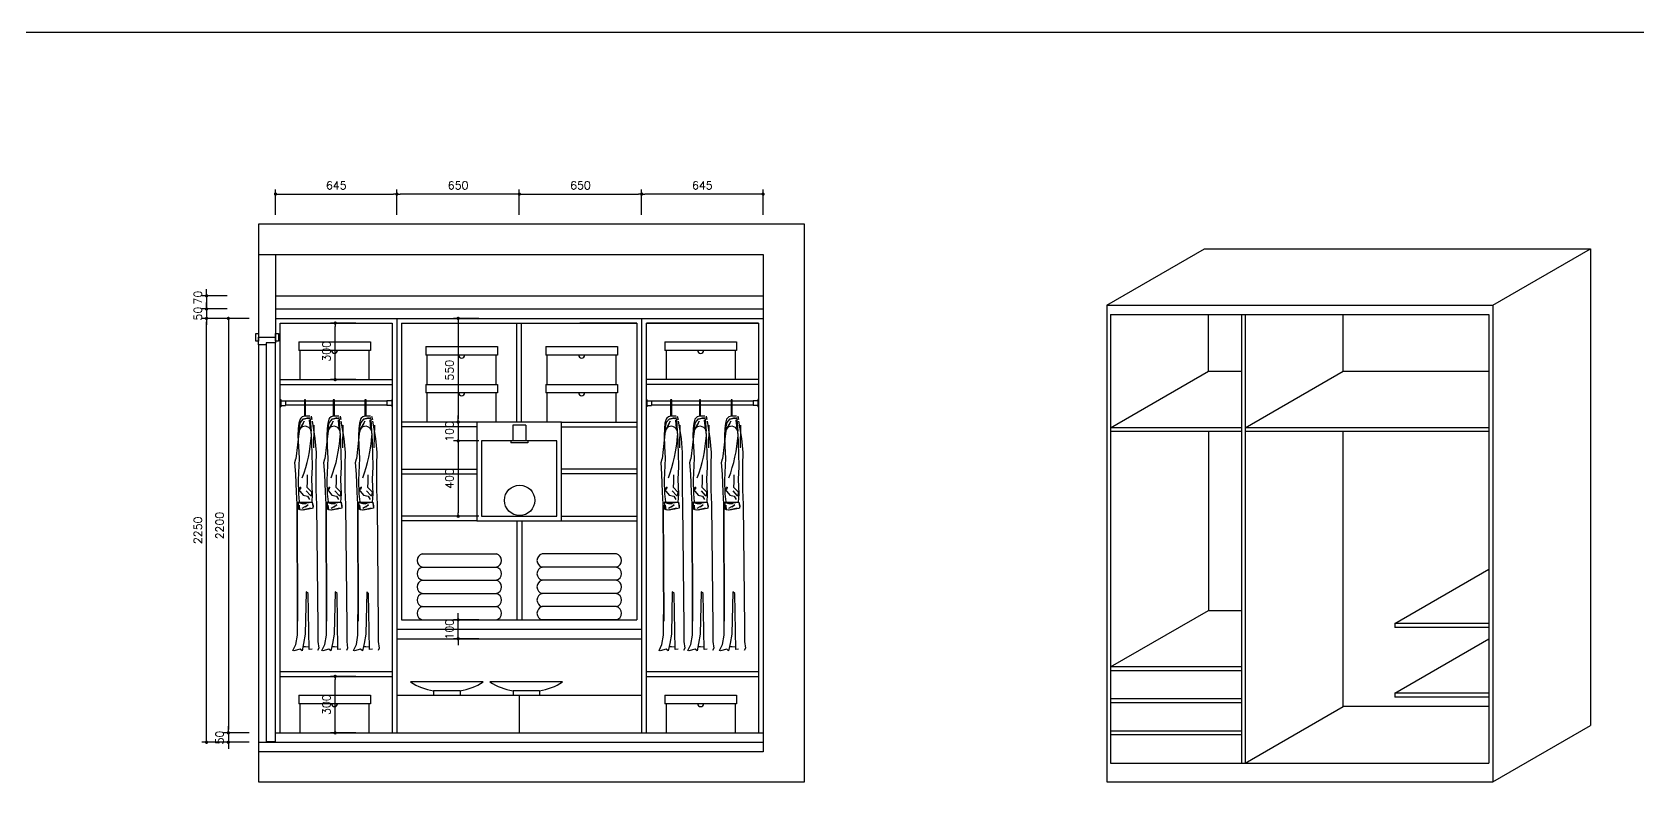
# Model space of a CAD drawing. Header units: millimetres. Extents: x 26866 to 57947, y 17126 to 36221.
# Drawn here: x 37540 to 46070, y 26649 to 30629 of the extents above; entities that cross this region are included whole.
import ezdxf

# ---------------------------------------------------------------- set-up
doc = ezdxf.new("R2010")
doc.units = ezdxf.units.MM
doc.layers.add('www.cad-blocks.net', color=7, linetype='Continuous')
doc.styles.add('ROMANS', font='romans.shx')

# ---------------------------------------------------------------- blocks, each defined once
blk = doc.blocks.new('_Dot')
at = {"color": 0, "linetype": 'ByBlock', "lineweight": -2}
blk.add_line((-0.5, 0), (-1, 0), dxfattribs=at)
at = {"color": 0, "linetype": 'ByBlock', "const_width": 0.5}
blk.add_lwpolyline([(-0.25, 0, 1), (0.25, 0, 1)], format="xyb", close=True, dxfattribs=at)
blk = doc.blocks.new('cupboard012')
for p, q in [((18195.2, 8212.9), (15295.2, 8212.9)), ((15295.2, 8212.9), (15295.2, 8052.9)), ((18195.2, 5252.9), (18195.2, 8212.9)), ((15295.2, 8052.9), (15295.2, 7612.9)), ((15295.2, 8052.9), (17975.2, 8052.9)), ((15385.2, 8052.9), (15385.2, 7612.9)), ((17975.2, 8052.9), (17975.2, 5412.9)), ((15385.2, 7832.9), (17975.2, 7832.9)), ((15385.2, 7762.9), (17975.2, 7762.9)), ((15385.2, 7712.9), (17975.2, 7712.9)), ((15410.2, 7687.9), (16005.2, 7687.9)), ((15410.2, 5512.9), (15410.2, 7687.9)), ((15812.1, 7687.9), (15677.1, 7687.9)), ((16005.2, 7687.9), (16005.2, 5512.9)), ((16030.2, 7712.9), (16030.2, 5512.9)), ((16055.2, 7687.9), (16055.2, 6112.9)), ((16055.2, 7687.9), (17305.2, 7687.9)), ((16465.4, 7712.9), (16330.4, 7712.9)), ((16667.7, 7162.9), (16667.7, 7687.9)), ((16692.7, 7162.9), (16692.7, 7687.9)), ((17305.2, 7687.9), (17305.2, 6112.9)), ((17330.2, 7712.9), (17330.2, 5512.9)), ((17355.2, 7687.9), (17950.2, 7687.9)), ((17355.2, 5512.9), (17355.2, 7687.9)), ((17950.2, 7687.9), (17950.2, 5512.9)), ((15280.2, 7632.9), (15295.2, 7632.9)), ((15280.2, 7592.9), (15280.2, 7632.9)), ((15295.2, 7592.9), (15280.2, 7592.9)), ((15295.2, 7632.9), (15295.2, 7592.9)), ((15295.2, 7612.9), (15385.2, 7612.9)), ((15295.2, 7612.9), (15385.2, 7612.9)), ((15295.2, 7592.9), (15295.2, 7612.9)), ((15295.2, 7572.9), (15295.2, 7592.9)), ((15385.2, 7632.9), (15400.2, 7632.9)), ((15385.2, 7592.9), (15385.2, 7632.9)), ((15385.2, 7612.9), (15385.2, 7592.9)), ((15385.2, 7592.9), (15385.2, 7582.9)), ((15400.2, 7592.9), (15385.2, 7592.9)), ((15400.2, 7632.9), (15400.2, 7592.9)), ((15702.1, 7405.4), (15702.1, 7670.4)), ((15295.2, 7572.9), (15295.2, 5462.9)), ((15335.2, 7572.9), (15295.2, 7572.9)), ((15385.2, 7582.9), (15335.2, 7582.9)), ((15335.2, 7582.9), (15335.2, 5467.9)), ((15385.2, 7582.9), (15335.2, 7582.9)), ((15335.2, 7582.9), (15335.2, 7572.9)), ((15385.2, 5467.9), (15385.2, 7582.9)), ((15508.2, 7587.9), (15508.2, 7542.9)), ((15508.2, 7587.9), (15889.5, 7587.9)), ((15889.5, 7542.9), (15508.2, 7542.9)), ((15516.4, 7387.9), (15516.4, 7542.9)), ((15881.4, 7542.9), (15881.4, 7387.9)), ((15889.5, 7587.9), (15889.5, 7542.9)), ((16183.2, 7562.9), (16183.2, 7517.9)), ((16183.2, 7562.9), (16564.5, 7562.9)), ((16564.5, 7517.9), (16183.2, 7517.9)), ((16191.4, 7362.9), (16191.4, 7517.9)), ((16556.4, 7517.9), (16556.4, 7362.9)), ((16564.5, 7562.9), (16564.5, 7517.9)), ((16820.7, 7562.9), (16820.7, 7517.9)), ((16820.7, 7562.9), (17202, 7562.9)), ((17202, 7517.9), (16820.7, 7517.9)), ((16828.9, 7362.9), (16828.9, 7517.9)), ((17193.9, 7517.9), (17193.9, 7362.9)), ((17202, 7562.9), (17202, 7517.9)), ((17453.2, 7587.9), (17453.2, 7542.9)), ((17453.2, 7587.9), (17834.5, 7587.9)), ((17834.5, 7542.9), (17453.2, 7542.9)), ((17461.4, 7387.9), (17461.4, 7542.9)), ((17826.4, 7542.9), (17826.4, 7387.9)), ((17834.5, 7587.9), (17834.5, 7542.9)), ((15410.2, 7387.9), (16005.2, 7387.9)), ((15410.2, 7362.9), (16005.2, 7362.9)), ((15812.1, 7387.9), (15677.1, 7387.9)), ((16183.2, 7362.9), (16183.2, 7317.9)), ((16183.2, 7362.9), (16564.5, 7362.9)), ((16564.5, 7362.9), (16564.5, 7317.9)), ((16820.7, 7362.9), (16820.7, 7317.9)), ((16820.7, 7362.9), (17202, 7362.9)), ((17202, 7362.9), (17202, 7317.9)), ((17950.2, 7387.9), (17355.2, 7387.9)), ((17950.2, 7362.9), (17355.2, 7362.9)), ((15410.2, 7282.9), (15413.2, 7282.9)), ((15413.2, 7282.9), (15413.2, 7242.9)), ((15413.2, 7274.9), (15438.2, 7274.9)), ((15438.2, 7274.9), (15438.2, 7250.9)), ((15977.2, 7272.9), (15438.2, 7272.9)), ((15977.2, 7252.9), (15438.2, 7252.9)), ((15977.2, 7252.9), (15438.2, 7252.9)), ((15538.7, 7280.8), (15538.7, 7230.8)), ((15544.7, 7280.8), (15538.7, 7280.8)), ((15544.7, 7230.8), (15544.7, 7280.8)), ((15698.1, 7280.8), (15692.1, 7280.8)), ((15692.1, 7280.8), (15692.1, 7230.8)), ((15698.1, 7230.8), (15698.1, 7280.8)), ((15860.1, 7280.8), (15860.1, 7230.8)), ((15866.1, 7280.8), (15860.1, 7280.8)), ((15866.1, 7230.8), (15866.1, 7280.8)), ((15977.2, 7274.9), (15977.2, 7250.9)), ((16002.2, 7274.9), (15977.2, 7274.9)), ((16005.2, 7282.9), (16002.2, 7282.9)), ((16002.2, 7282.9), (16002.2, 7242.9)), ((16564.5, 7317.9), (16183.2, 7317.9)), ((16191.4, 7162.9), (16191.4, 7317.9)), ((16556.4, 7317.9), (16556.4, 7162.9)), ((17202, 7317.9), (16820.7, 7317.9)), ((16828.9, 7162.9), (16828.9, 7317.9)), ((17193.9, 7317.9), (17193.9, 7162.9)), ((17355.2, 7282.9), (17358.2, 7282.9)), ((17358.2, 7282.9), (17358.2, 7242.9)), ((17358.2, 7274.9), (17383.2, 7274.9)), ((17383.2, 7274.9), (17383.2, 7250.9)), ((17922.2, 7272.9), (17383.2, 7272.9)), ((17922.2, 7252.9), (17383.2, 7252.9)), ((17922.2, 7252.9), (17383.2, 7252.9)), ((17489.7, 7280.8), (17483.7, 7280.8)), ((17483.7, 7280.8), (17483.7, 7230.8)), ((17489.7, 7230.8), (17489.7, 7280.8)), ((17637.1, 7280.8), (17637.1, 7230.8)), ((17643.1, 7280.8), (17637.1, 7280.8)), ((17643.1, 7230.8), (17643.1, 7280.8)), ((17811.1, 7280.8), (17805.1, 7280.8)), ((17805.1, 7280.8), (17805.1, 7230.8)), ((17811.1, 7230.8), (17811.1, 7280.8)), ((17922.2, 7274.9), (17922.2, 7250.9)), ((17947.2, 7274.9), (17922.2, 7274.9)), ((17950.2, 7282.9), (17947.2, 7282.9)), ((17947.2, 7282.9), (17947.2, 7242.9)), ((15410.2, 7242.9), (15413.2, 7242.9)), ((15413.2, 7250.9), (15438.2, 7250.9)), ((15515.2, 7177.8), (15509.1, 7156.2)), ((15514.7, 7124.2), (15539.1, 7170)), ((15519, 7183.6), (15515.2, 7177.8)), ((15530.9, 7177.3), (15516.2, 7161.2)), ((15527.2, 7189.6), (15519, 7183.6)), ((15538.7, 7193.8), (15527.2, 7189.6)), ((15530.6, 7177.9), (15570.8, 7186.9)), ((15553.5, 7181.6), (15530.9, 7177.3)), ((15531.9, 7178.2), (15559.6, 7186.9)), ((15538.7, 7230.8), (15538.7, 7193.8)), ((15544.7, 7230.8), (15538.7, 7230.8)), ((15538.7, 7230.8), (15544.7, 7230.8)), ((15568.3, 7194.3), (15538.7, 7193.8)), ((15544.7, 7194.3), (15544.7, 7230.8)), ((15578.9, 7176.6), (15553.5, 7181.6)), ((15570.5, 7128.6), (15566.1, 7172.5)), ((15576, 7114.3), (15571.8, 7176.9)), ((15574.4, 7193.6), (15578.9, 7176.6)), ((15579, 7167.4), (15594.4, 7074.9)), ((15668.6, 7177.8), (15662.5, 7156.2)), ((15668.1, 7124.2), (15692.5, 7170)), ((15672.4, 7183.6), (15668.6, 7177.8)), ((15684.3, 7177.3), (15669.6, 7161.2)), ((15680.7, 7189.6), (15672.4, 7183.6)), ((15692.1, 7193.8), (15680.7, 7189.6)), ((15684.1, 7177.9), (15724.2, 7186.9)), ((15706.9, 7181.6), (15684.3, 7177.3)), ((15685.3, 7178.2), (15713, 7186.9)), ((15692.1, 7230.8), (15698.1, 7230.8)), ((15698.1, 7230.8), (15692.1, 7230.8)), ((15692.1, 7230.8), (15692.1, 7193.8)), ((15721.7, 7194.3), (15692.1, 7193.8)), ((15698.1, 7194.3), (15698.1, 7230.8)), ((15732.3, 7176.6), (15706.9, 7181.6)), ((15723.9, 7128.6), (15719.5, 7172.5)), ((15729.4, 7114.3), (15725.2, 7176.9)), ((15727.8, 7193.6), (15732.3, 7176.6)), ((15732.4, 7167.4), (15747.8, 7074.9)), ((15836.6, 7177.8), (15830.5, 7156.2)), ((15836.1, 7124.2), (15860.6, 7170)), ((15840.4, 7183.6), (15836.6, 7177.8)), ((15852.4, 7177.3), (15837.7, 7161.2)), ((15848.7, 7189.6), (15840.4, 7183.6)), ((15860.1, 7193.8), (15848.7, 7189.6)), ((15852.1, 7177.9), (15892.3, 7186.9)), ((15875, 7181.6), (15852.4, 7177.3)), ((15853.4, 7178.2), (15881, 7186.9)), ((15860.1, 7230.8), (15860.1, 7193.8)), ((15866.1, 7230.8), (15860.1, 7230.8)), ((15860.1, 7230.8), (15866.1, 7230.8)), ((15889.7, 7194.3), (15860.1, 7193.8)), ((15866.1, 7194.3), (15866.1, 7230.8)), ((15900.3, 7176.6), (15875, 7181.6)), ((15891.9, 7128.6), (15887.5, 7172.5)), ((15897.4, 7114.3), (15893.2, 7176.9)), ((15895.8, 7193.6), (15900.3, 7176.6)), ((15900.4, 7167.4), (15915.8, 7074.9)), ((16002.2, 7250.9), (15977.2, 7250.9)), ((16005.2, 7242.9), (16002.2, 7242.9)), ((17355.2, 7242.9), (17358.2, 7242.9)), ((17358.2, 7250.9), (17383.2, 7250.9)), ((17460.2, 7177.8), (17454.1, 7156.2)), ((17459.7, 7124.2), (17484.1, 7170)), ((17464, 7183.6), (17460.2, 7177.8)), ((17475.9, 7177.3), (17461.2, 7161.2)), ((17472.2, 7189.6), (17464, 7183.6)), ((17483.7, 7193.8), (17472.2, 7189.6)), ((17475.6, 7177.9), (17515.8, 7186.9)), ((17498.5, 7181.6), (17475.9, 7177.3)), ((17476.9, 7178.2), (17504.6, 7186.9)), ((17483.7, 7230.8), (17489.7, 7230.8)), ((17489.7, 7230.8), (17483.7, 7230.8)), ((17483.7, 7230.8), (17483.7, 7193.8)), ((17513.3, 7194.3), (17483.7, 7193.8)), ((17489.7, 7194.3), (17489.7, 7230.8)), ((17523.9, 7176.6), (17498.5, 7181.6)), ((17515.5, 7128.6), (17511.1, 7172.5)), ((17521, 7114.3), (17516.8, 7176.9)), ((17519.4, 7193.6), (17523.9, 7176.6)), ((17524, 7167.4), (17539.4, 7074.9)), ((17613.6, 7177.8), (17607.5, 7156.2)), ((17613.1, 7124.2), (17637.5, 7170)), ((17617.4, 7183.6), (17613.6, 7177.8)), ((17629.3, 7177.3), (17614.6, 7161.2)), ((17625.7, 7189.6), (17617.4, 7183.6)), ((17637.1, 7193.8), (17625.7, 7189.6)), ((17629.1, 7177.9), (17669.2, 7186.9)), ((17651.9, 7181.6), (17629.3, 7177.3)), ((17630.3, 7178.2), (17658, 7186.9)), ((17637.1, 7230.8), (17637.1, 7193.8)), ((17643.1, 7230.8), (17637.1, 7230.8)), ((17637.1, 7230.8), (17643.1, 7230.8)), ((17666.7, 7194.3), (17637.1, 7193.8)), ((17643.1, 7194.3), (17643.1, 7230.8)), ((17677.3, 7176.6), (17651.9, 7181.6)), ((17668.9, 7128.6), (17664.5, 7172.5)), ((17674.4, 7114.3), (17670.2, 7176.9)), ((17672.8, 7193.6), (17677.3, 7176.6)), ((17677.4, 7167.4), (17692.8, 7074.9)), ((17781.6, 7177.8), (17775.5, 7156.2)), ((17781.1, 7124.2), (17805.6, 7170)), ((17785.4, 7183.6), (17781.6, 7177.8)), ((17797.4, 7177.3), (17782.7, 7161.2)), ((17793.7, 7189.6), (17785.4, 7183.6)), ((17805.1, 7193.8), (17793.7, 7189.6)), ((17797.1, 7177.9), (17837.3, 7186.9)), ((17820, 7181.6), (17797.4, 7177.3)), ((17798.4, 7178.2), (17826, 7186.9)), ((17805.1, 7230.8), (17811.1, 7230.8)), ((17811.1, 7230.8), (17805.1, 7230.8)), ((17805.1, 7230.8), (17805.1, 7193.8)), ((17834.7, 7194.3), (17805.1, 7193.8)), ((17811.1, 7194.3), (17811.1, 7230.8)), ((17845.3, 7176.6), (17820, 7181.6)), ((17836.9, 7128.6), (17832.5, 7172.5)), ((17842.4, 7114.3), (17838.2, 7176.9)), ((17840.8, 7193.6), (17845.3, 7176.6)), ((17845.4, 7167.4), (17860.8, 7074.9)), ((17947.2, 7250.9), (17922.2, 7250.9)), ((17950.2, 7242.9), (17947.2, 7242.9)), ((15510.7, 7116.8), (15493.9, 6968.1)), ((15506.2, 7129), (15504.4, 7090.3)), ((15504.4, 7090.3), (15506.5, 7032.2)), ((15509.1, 7156.2), (15506.2, 7129)), ((15516.2, 7161.2), (15510.3, 7137.3)), ((15510.7, 7160.2), (15510.7, 7116.8)), ((15532.2, 7156.2), (15522.2, 7133.6)), ((15575.1, 7102.2), (15578.5, 6995.3)), ((15588.7, 7146.2), (15586.8, 7025.1)), ((15664.1, 7116.8), (15647.3, 6968.1)), ((15659.6, 7129), (15657.8, 7090.3)), ((15657.8, 7090.3), (15659.9, 7032.2)), ((15662.5, 7156.2), (15659.6, 7129)), ((15669.6, 7161.2), (15663.7, 7137.3)), ((15664.1, 7160.2), (15664.1, 7116.8)), ((15685.6, 7156.2), (15675.6, 7133.6)), ((15728.5, 7102.2), (15731.9, 6995.3)), ((15742.1, 7146.2), (15740.2, 7025.1)), ((15832.1, 7116.8), (15815.4, 6968.1)), ((15827.6, 7129), (15825.8, 7090.3)), ((15825.8, 7090.3), (15827.9, 7032.2)), ((15830.5, 7156.2), (15827.6, 7129)), ((15837.7, 7161.2), (15831.7, 7137.3)), ((15832.1, 7160.2), (15832.1, 7116.8)), ((15853.6, 7156.2), (15843.6, 7133.6)), ((15896.5, 7102.2), (15899.9, 6995.3)), ((15910.1, 7146.2), (15908.3, 7025.1)), ((16455.2, 7162.9), (16055.2, 7162.9)), ((16455.2, 7137.9), (16055.2, 7137.9)), ((16465.4, 7162.9), (16330.4, 7162.9)), ((16465.4, 7162.9), (16330.4, 7162.9)), ((16905.2, 7162.9), (16455.2, 7162.9)), ((16455.2, 7162.9), (16455.2, 6637.9)), ((16645.2, 7145.5), (16645.2, 7062.9)), ((16715.2, 7145.5), (16645.2, 7145.5)), ((16715.2, 7145.5), (16715.2, 7062.9)), ((16905.2, 6637.9), (16905.2, 7162.9)), ((16905.2, 7162.9), (17305.2, 7162.9)), ((16905.2, 7137.9), (17305.2, 7137.9)), ((17455.7, 7116.8), (17438.9, 6968.1)), ((17451.2, 7129), (17449.4, 7090.3)), ((17449.4, 7090.3), (17451.5, 7032.2)), ((17454.1, 7156.2), (17451.2, 7129)), ((17461.2, 7161.2), (17455.3, 7137.3)), ((17455.7, 7160.2), (17455.7, 7116.8)), ((17477.2, 7156.2), (17467.2, 7133.6)), ((17520.1, 7102.2), (17523.5, 6995.3)), ((17533.7, 7146.2), (17531.8, 7025.1)), ((17609.1, 7116.8), (17592.3, 6968.1)), ((17604.6, 7129), (17602.8, 7090.3)), ((17602.8, 7090.3), (17604.9, 7032.2)), ((17607.5, 7156.2), (17604.6, 7129)), ((17614.6, 7161.2), (17608.7, 7137.3)), ((17609.1, 7160.2), (17609.1, 7116.8)), ((17630.6, 7156.2), (17620.6, 7133.6)), ((17673.5, 7102.2), (17676.9, 6995.3)), ((17687.1, 7146.2), (17685.2, 7025.1)), ((17777.1, 7116.8), (17760.4, 6968.1)), ((17772.6, 7129), (17770.8, 7090.3)), ((17770.8, 7090.3), (17772.9, 7032.2)), ((17775.5, 7156.2), (17772.6, 7129)), ((17782.7, 7161.2), (17776.7, 7137.3)), ((17777.1, 7160.2), (17777.1, 7116.8)), ((17798.6, 7156.2), (17788.6, 7133.6)), ((17841.5, 7102.2), (17844.9, 6995.3)), ((17855.1, 7146.2), (17853.3, 7025.1)), ((15506.5, 7032.2), (15510.1, 6971.6)), ((15578.5, 6995.3), (15580.2, 6924.5)), ((15594.4, 7074.9), (15601.3, 7001.3)), ((15601.3, 7001.3), (15599.6, 6936.2)), ((15659.9, 7032.2), (15663.5, 6971.6)), ((15731.9, 6995.3), (15733.6, 6924.5)), ((15747.8, 7074.9), (15754.7, 7001.3)), ((15754.7, 7001.3), (15753, 6936.2)), ((15827.9, 7032.2), (15831.5, 6971.6)), ((15899.9, 6995.3), (15901.7, 6924.5)), ((15915.8, 7074.9), (15922.7, 7001.3)), ((15922.7, 7001.3), (15921, 6936.2)), ((16465.4, 7062.9), (16330.4, 7062.9)), ((16465.4, 7062.9), (16330.4, 7062.9)), ((16880.2, 7062.9), (16480.2, 7062.9)), ((16480.2, 7062.9), (16480.2, 6662.9)), ((16635.2, 7062.9), (16635.2, 7052.9)), ((16725.2, 7052.9), (16635.2, 7052.9)), ((16725.2, 7062.9), (16725.2, 7052.9)), ((16880.2, 6662.9), (16880.2, 7062.9)), ((17451.5, 7032.2), (17455.1, 6971.6)), ((17523.5, 6995.3), (17525.2, 6924.5)), ((17539.4, 7074.9), (17546.3, 7001.3)), ((17546.3, 7001.3), (17544.6, 6936.2)), ((17604.9, 7032.2), (17608.5, 6971.6)), ((17676.9, 6995.3), (17678.6, 6924.5)), ((17692.8, 7074.9), (17699.7, 7001.3)), ((17699.7, 7001.3), (17698, 6936.2)), ((17772.9, 7032.2), (17776.5, 6971.6)), ((17844.9, 6995.3), (17846.7, 6924.5)), ((17860.8, 7074.9), (17867.7, 7001.3)), ((17867.7, 7001.3), (17866, 6936.2)), ((15488.2, 6948.2), (15493.9, 6968.1)), ((15493.3, 6886.6), (15488.2, 6948.2)), ((15510.1, 6971.6), (15504.7, 6854)), ((15580.2, 6924.5), (15576.7, 6859)), ((15599.6, 6936.2), (15599.6, 6802.6)), ((15641.6, 6948.2), (15647.3, 6968.1)), ((15646.7, 6886.6), (15641.6, 6948.2)), ((15663.5, 6971.6), (15658.1, 6854)), ((15733.6, 6924.5), (15730.1, 6859)), ((15753, 6936.2), (15753, 6802.6)), ((15809.6, 6948.2), (15815.4, 6968.1)), ((15814.7, 6886.6), (15809.6, 6948.2)), ((15831.5, 6971.6), (15826.1, 6854)), ((15901.7, 6924.5), (15898.1, 6859)), ((15921, 6936.2), (15921, 6802.6)), ((16055.2, 6912.9), (16455.2, 6912.9)), ((17305.2, 6912.9), (16905.2, 6912.9)), ((17433.2, 6948.2), (17438.9, 6968.1)), ((17438.3, 6886.6), (17433.2, 6948.2)), ((17455.1, 6971.6), (17449.7, 6854)), ((17525.2, 6924.5), (17521.7, 6859)), ((17544.6, 6936.2), (17544.6, 6802.6)), ((17586.6, 6948.2), (17592.3, 6968.1)), ((17591.7, 6886.6), (17586.6, 6948.2)), ((17608.5, 6971.6), (17603.1, 6854)), ((17678.6, 6924.5), (17675.1, 6859)), ((17698, 6936.2), (17698, 6802.6)), ((17754.6, 6948.2), (17760.4, 6968.1)), ((17759.7, 6886.6), (17754.6, 6948.2)), ((17776.5, 6971.6), (17771.1, 6854)), ((17846.7, 6924.5), (17843.1, 6859)), ((17866, 6936.2), (17866, 6802.6)), ((15496.7, 6790.7), (15493.3, 6886.6)), ((15504.7, 6854), (15506.5, 6781)), ((15553.8, 6816.1), (15555.8, 6844.6)), ((15555.8, 6844.6), (15555.8, 6883.3)), ((15576.7, 6859), (15580.2, 6779.4)), ((15650.1, 6790.7), (15646.7, 6886.6)), ((15658.1, 6854), (15659.9, 6781)), ((15707.2, 6816.1), (15709.2, 6844.6)), ((15709.2, 6844.6), (15709.2, 6883.3)), ((15730.1, 6859), (15733.6, 6779.4)), ((15818.2, 6790.7), (15814.7, 6886.6)), ((15826.1, 6854), (15827.9, 6781)), ((15875.2, 6816.1), (15877.3, 6844.6)), ((15877.3, 6844.6), (15877.3, 6883.3)), ((15898.1, 6859), (15901.7, 6779.4)), ((16055.2, 6887.9), (16455.2, 6887.9)), ((17305.2, 6887.9), (16905.2, 6887.9)), ((17441.7, 6790.7), (17438.3, 6886.6)), ((17449.7, 6854), (17451.5, 6781)), ((17498.8, 6816.1), (17500.8, 6844.6)), ((17500.8, 6844.6), (17500.8, 6883.3)), ((17521.7, 6859), (17525.2, 6779.4)), ((17595.1, 6790.7), (17591.7, 6886.6)), ((17603.1, 6854), (17604.9, 6781)), ((17652.2, 6816.1), (17654.2, 6844.6)), ((17654.2, 6844.6), (17654.2, 6883.3)), ((17675.1, 6859), (17678.6, 6779.4)), ((17763.2, 6790.7), (17759.7, 6886.6)), ((17771.1, 6854), (17772.9, 6781)), ((17820.2, 6816.1), (17822.3, 6844.6)), ((17822.3, 6844.6), (17822.3, 6883.3)), ((17843.1, 6859), (17846.7, 6779.4)), ((15500.2, 6727.3), (15496.7, 6790.7)), ((15506.5, 6781), (15511.6, 6739.7)), ((15507, 6803.9), (15531.4, 6775.5)), ((15507.1, 6805.2), (15514.2, 6811.5)), ((15507.1, 6804.4), (15518.9, 6809.1)), ((15507.1, 6733.2), (15508, 6739.7)), ((15514.2, 6811.5), (15520.4, 6819.3)), ((15518.9, 6809.1), (15520.4, 6815.4)), ((15531.4, 6775.5), (15555.8, 6769.4)), ((15547.7, 6797.8), (15570.1, 6773.4)), ((15578.2, 6789.7), (15553.8, 6816.1)), ((15555.8, 6769.4), (15566, 6751)), ((15570.1, 6773.4), (15576.2, 6773.4)), ((15576.2, 6773.4), (15580.3, 6795.8)), ((15580.2, 6779.4), (15577.2, 6737.8)), ((15599.6, 6802.6), (15603, 6724.7)), ((15653.6, 6727.3), (15650.1, 6790.7)), ((15659.9, 6781), (15665, 6739.7)), ((15660.4, 6803.9), (15684.8, 6775.5)), ((15660.5, 6805.2), (15667.6, 6811.5)), ((15660.5, 6804.4), (15672.3, 6809.1)), ((15660.5, 6733.2), (15661.4, 6739.7)), ((15667.6, 6811.5), (15673.8, 6819.3)), ((15672.3, 6809.1), (15673.8, 6815.4)), ((15684.8, 6775.5), (15709.2, 6769.4)), ((15701.1, 6797.8), (15723.5, 6773.4)), ((15731.6, 6789.7), (15707.2, 6816.1)), ((15709.2, 6769.4), (15719.4, 6751)), ((15723.5, 6773.4), (15729.6, 6773.4)), ((15729.6, 6773.4), (15733.7, 6795.8)), ((15733.6, 6779.4), (15730.6, 6737.8)), ((15753, 6802.6), (15756.4, 6724.7)), ((15821.6, 6727.3), (15818.2, 6790.7)), ((15827.9, 6781), (15833.1, 6739.7)), ((15828.4, 6803.9), (15852.8, 6775.5)), ((15828.5, 6805.2), (15835.6, 6811.5)), ((15828.5, 6804.4), (15840.3, 6809.1)), ((15828.5, 6733.2), (15829.4, 6739.7)), ((15835.6, 6811.5), (15841.9, 6819.3)), ((15840.3, 6809.1), (15841.9, 6815.4)), ((15852.8, 6775.5), (15877.3, 6769.4)), ((15869.1, 6797.8), (15891.5, 6773.4)), ((15899.6, 6789.7), (15875.2, 6816.1)), ((15877.3, 6769.4), (15887.4, 6751)), ((15891.5, 6773.4), (15897.6, 6773.4)), ((15897.6, 6773.4), (15901.7, 6795.8)), ((15901.7, 6779.4), (15898.6, 6737.8)), ((15921, 6802.6), (15924.4, 6724.7)), ((17445.2, 6727.3), (17441.7, 6790.7)), ((17451.5, 6781), (17456.6, 6739.7)), ((17452, 6803.9), (17476.4, 6775.5)), ((17452.1, 6805.2), (17459.2, 6811.5)), ((17452.1, 6804.4), (17463.9, 6809.1)), ((17452.1, 6733.2), (17453, 6739.7)), ((17459.2, 6811.5), (17465.4, 6819.3)), ((17463.9, 6809.1), (17465.4, 6815.4)), ((17476.4, 6775.5), (17500.8, 6769.4)), ((17492.7, 6797.8), (17515.1, 6773.4)), ((17523.2, 6789.7), (17498.8, 6816.1)), ((17500.8, 6769.4), (17511, 6751)), ((17515.1, 6773.4), (17521.2, 6773.4)), ((17521.2, 6773.4), (17525.3, 6795.8)), ((17525.2, 6779.4), (17522.2, 6737.8)), ((17544.6, 6802.6), (17548, 6724.7)), ((17598.6, 6727.3), (17595.1, 6790.7)), ((17604.9, 6781), (17610, 6739.7)), ((17605.4, 6803.9), (17629.8, 6775.5)), ((17605.5, 6805.2), (17612.6, 6811.5)), ((17605.5, 6804.4), (17617.3, 6809.1)), ((17605.5, 6733.2), (17606.4, 6739.7)), ((17612.6, 6811.5), (17618.8, 6819.3)), ((17617.3, 6809.1), (17618.8, 6815.4)), ((17629.8, 6775.5), (17654.2, 6769.4)), ((17646.1, 6797.8), (17668.5, 6773.4)), ((17676.6, 6789.7), (17652.2, 6816.1)), ((17654.2, 6769.4), (17664.4, 6751)), ((17668.5, 6773.4), (17674.6, 6773.4)), ((17674.6, 6773.4), (17678.7, 6795.8)), ((17678.6, 6779.4), (17675.6, 6737.8)), ((17698, 6802.6), (17701.4, 6724.7)), ((17766.6, 6727.3), (17763.2, 6790.7)), ((17772.9, 6781), (17778.1, 6739.7)), ((17773.4, 6803.9), (17797.8, 6775.5)), ((17773.5, 6805.2), (17780.6, 6811.5)), ((17773.5, 6804.4), (17785.3, 6809.1)), ((17773.5, 6733.2), (17774.4, 6739.7)), ((17780.6, 6811.5), (17786.9, 6819.3)), ((17785.3, 6809.1), (17786.9, 6815.4)), ((17797.8, 6775.5), (17822.3, 6769.4)), ((17814.1, 6797.8), (17836.5, 6773.4)), ((17844.6, 6789.7), (17820.2, 6816.1)), ((17822.3, 6769.4), (17832.4, 6751)), ((17836.5, 6773.4), (17842.6, 6773.4)), ((17842.6, 6773.4), (17846.7, 6795.8)), ((17846.7, 6779.4), (17843.6, 6737.8)), ((17866, 6802.6), (17869.4, 6724.7)), ((15502.7, 6106.7), (15500.2, 6727.3)), ((15500.2, 6721.3), (15502.7, 6106.7)), ((15503.6, 6253), (15500.2, 6721.3)), ((15506.2, 6699.9), (15507.1, 6713.8)), ((15515.4, 6696.2), (15506.2, 6699.9)), ((15507.1, 6737.8), (15542.3, 6734.1)), ((15508, 6724), (15507.1, 6733.2)), ((15507.1, 6713.8), (15508, 6724)), ((15507.6, 6735.5), (15526.5, 6731.8)), ((15507.8, 6735), (15527, 6730.4)), ((15508.6, 6738.6), (15542, 6736.8)), ((15510.2, 6721.6), (15512.9, 6696)), ((15512, 6698.1), (15510.2, 6721.6)), ((15514.8, 6739.1), (15575.9, 6737.8)), ((15524.7, 6695.3), (15515.4, 6696.2)), ((15542.3, 6698), (15524.7, 6695.3)), ((15526.5, 6731.8), (15549.9, 6730.7)), ((15526.8, 6696.2), (15571, 6707)), ((15527, 6730.4), (15544.4, 6729.4)), ((15527.4, 6706.2), (15558.2, 6722.9)), ((15531.5, 6697.6), (15567, 6703.4)), ((15542, 6736.8), (15574.6, 6737)), ((15542.3, 6734.1), (15563.6, 6735.1)), ((15560.8, 6699.9), (15542.3, 6698)), ((15558.2, 6722.9), (15544.1, 6711.5)), ((15577.5, 6703.6), (15560.8, 6699.9)), ((15563.6, 6735.1), (15579.3, 6737.8)), ((15584, 6705.4), (15577.5, 6703.6)), ((15579.3, 6737.8), (15582.1, 6729.5)), ((15580.4, 6736.8), (15582.8, 6714.6)), ((15582.1, 6729.5), (15584.9, 6717.5)), ((15584.9, 6717.5), (15584, 6705.4)), ((15603, 6724.7), (15609.9, 6072)), ((15656.2, 6106.7), (15653.6, 6727.3)), ((15657, 6253), (15653.6, 6721.3)), ((15653.6, 6721.3), (15656.2, 6106.7)), ((15659.6, 6699.9), (15660.5, 6713.8)), ((15668.8, 6696.2), (15659.6, 6699.9)), ((15660.5, 6737.8), (15695.7, 6734.1)), ((15661.4, 6724), (15660.5, 6733.2)), ((15660.5, 6713.8), (15661.4, 6724)), ((15661, 6735.5), (15679.9, 6731.8)), ((15661.2, 6735), (15680.4, 6730.4)), ((15662, 6738.6), (15695.4, 6736.8)), ((15665.4, 6698.1), (15663.6, 6721.6)), ((15663.6, 6721.6), (15666.3, 6696)), ((15668.3, 6739.1), (15729.3, 6737.8)), ((15678.1, 6695.3), (15668.8, 6696.2)), ((15695.7, 6698), (15678.1, 6695.3)), ((15679.9, 6731.8), (15703.3, 6730.7)), ((15680.2, 6696.2), (15724.4, 6707)), ((15680.4, 6730.4), (15697.8, 6729.4)), ((15680.8, 6706.2), (15711.6, 6722.9)), ((15684.9, 6697.6), (15720.4, 6703.4)), ((15695.4, 6736.8), (15728, 6737)), ((15695.7, 6734.1), (15717, 6735.1)), ((15714.2, 6699.9), (15695.7, 6698)), ((15711.6, 6722.9), (15697.5, 6711.5)), ((15730.9, 6703.6), (15714.2, 6699.9)), ((15717, 6735.1), (15732.7, 6737.8)), ((15737.4, 6705.4), (15730.9, 6703.6)), ((15732.7, 6737.8), (15735.5, 6729.5)), ((15733.8, 6736.8), (15736.2, 6714.6)), ((15735.5, 6729.5), (15738.3, 6717.5)), ((15738.3, 6717.5), (15737.4, 6705.4)), ((15756.4, 6724.7), (15763.3, 6072)), ((15824.2, 6106.7), (15821.6, 6727.3)), ((15821.6, 6721.3), (15824.2, 6106.7)), ((15825, 6253), (15821.6, 6721.3)), ((15827.6, 6699.9), (15828.5, 6713.8)), ((15836.8, 6696.2), (15827.6, 6699.9)), ((15828.5, 6737.8), (15863.7, 6734.1)), ((15829.4, 6724), (15828.5, 6733.2)), ((15828.5, 6713.8), (15829.4, 6724)), ((15829, 6735.5), (15847.9, 6731.8)), ((15829.2, 6735), (15848.4, 6730.4)), ((15830, 6738.6), (15863.4, 6736.8)), ((15831.6, 6721.6), (15834.3, 6696)), ((15833.4, 6698.1), (15831.6, 6721.6)), ((15836.3, 6739.1), (15897.3, 6737.8)), ((15846.1, 6695.3), (15836.8, 6696.2)), ((15863.7, 6698), (15846.1, 6695.3)), ((15847.9, 6731.8), (15871.3, 6730.7)), ((15848.2, 6696.2), (15892.4, 6707)), ((15848.4, 6730.4), (15865.8, 6729.4)), ((15848.8, 6706.2), (15879.6, 6722.9)), ((15852.9, 6697.6), (15888.4, 6703.4)), ((15863.4, 6736.8), (15896, 6737)), ((15863.7, 6734.1), (15885, 6735.1)), ((15882.2, 6699.9), (15863.7, 6698)), ((15879.6, 6722.9), (15865.5, 6711.5)), ((15898.9, 6703.6), (15882.2, 6699.9)), ((15885, 6735.1), (15900.7, 6737.8)), ((15905.4, 6705.4), (15898.9, 6703.6)), ((15900.7, 6737.8), (15903.5, 6729.5)), ((15901.8, 6736.8), (15904.2, 6714.6)), ((15903.5, 6729.5), (15906.3, 6717.5)), ((15906.3, 6717.5), (15905.4, 6705.4)), ((15924.4, 6724.7), (15931.3, 6072)), ((16455.2, 6662.9), (16055.2, 6662.9)), ((16465.4, 6662.9), (16330.4, 6662.9)), ((16480.2, 6662.9), (16880.2, 6662.9)), ((16905.2, 6662.9), (17305.2, 6662.9)), ((17447.7, 6106.7), (17445.2, 6727.3)), ((17448.6, 6253), (17445.2, 6721.3)), ((17445.2, 6721.3), (17447.7, 6106.7)), ((17451.2, 6699.9), (17452.1, 6713.8)), ((17460.4, 6696.2), (17451.2, 6699.9)), ((17452.1, 6737.8), (17487.3, 6734.1)), ((17453, 6724), (17452.1, 6733.2)), ((17452.1, 6713.8), (17453, 6724)), ((17452.6, 6735.5), (17471.5, 6731.8)), ((17452.8, 6735), (17472, 6730.4)), ((17453.6, 6738.6), (17487, 6736.8)), ((17457, 6698.1), (17455.2, 6721.6)), ((17455.2, 6721.6), (17457.9, 6696)), ((17459.8, 6739.1), (17520.9, 6737.8)), ((17469.7, 6695.3), (17460.4, 6696.2)), ((17487.3, 6698), (17469.7, 6695.3)), ((17471.5, 6731.8), (17494.9, 6730.7)), ((17471.8, 6696.2), (17516, 6707)), ((17472, 6730.4), (17489.4, 6729.4)), ((17472.4, 6706.2), (17503.2, 6722.9)), ((17476.5, 6697.6), (17512, 6703.4)), ((17487, 6736.8), (17519.6, 6737)), ((17487.3, 6734.1), (17508.6, 6735.1)), ((17505.8, 6699.9), (17487.3, 6698)), ((17503.2, 6722.9), (17489.1, 6711.5)), ((17522.5, 6703.6), (17505.8, 6699.9)), ((17508.6, 6735.1), (17524.3, 6737.8)), ((17529, 6705.4), (17522.5, 6703.6)), ((17524.3, 6737.8), (17527.1, 6729.5)), ((17525.4, 6736.8), (17527.8, 6714.6)), ((17527.1, 6729.5), (17529.9, 6717.5)), ((17529.9, 6717.5), (17529, 6705.4)), ((17548, 6724.7), (17554.9, 6072)), ((17601.2, 6106.7), (17598.6, 6727.3)), ((17598.6, 6721.3), (17601.2, 6106.7)), ((17602, 6253), (17598.6, 6721.3)), ((17604.6, 6699.9), (17605.5, 6713.8)), ((17613.8, 6696.2), (17604.6, 6699.9)), ((17605.5, 6737.8), (17640.7, 6734.1)), ((17606.4, 6724), (17605.5, 6733.2)), ((17605.5, 6713.8), (17606.4, 6724)), ((17606, 6735.5), (17624.9, 6731.8)), ((17606.2, 6735), (17625.4, 6730.4)), ((17607, 6738.6), (17640.4, 6736.8)), ((17608.6, 6721.6), (17611.3, 6696)), ((17610.4, 6698.1), (17608.6, 6721.6)), ((17613.3, 6739.1), (17674.3, 6737.8)), ((17623.1, 6695.3), (17613.8, 6696.2)), ((17640.7, 6698), (17623.1, 6695.3)), ((17624.9, 6731.8), (17648.3, 6730.7)), ((17625.2, 6696.2), (17669.4, 6707)), ((17625.4, 6730.4), (17642.8, 6729.4)), ((17625.8, 6706.2), (17656.6, 6722.9)), ((17629.9, 6697.6), (17665.4, 6703.4)), ((17640.4, 6736.8), (17673, 6737)), ((17640.7, 6734.1), (17662, 6735.1)), ((17659.2, 6699.9), (17640.7, 6698)), ((17656.6, 6722.9), (17642.5, 6711.5)), ((17675.9, 6703.6), (17659.2, 6699.9)), ((17662, 6735.1), (17677.7, 6737.8)), ((17682.4, 6705.4), (17675.9, 6703.6)), ((17677.7, 6737.8), (17680.5, 6729.5)), ((17678.8, 6736.8), (17681.2, 6714.6)), ((17680.5, 6729.5), (17683.3, 6717.5)), ((17683.3, 6717.5), (17682.4, 6705.4)), ((17701.4, 6724.7), (17708.3, 6072)), ((17769.2, 6106.7), (17766.6, 6727.3)), ((17770, 6253), (17766.6, 6721.3)), ((17766.6, 6721.3), (17769.2, 6106.7)), ((17772.6, 6699.9), (17773.5, 6713.8)), ((17781.8, 6696.2), (17772.6, 6699.9)), ((17773.5, 6737.8), (17808.7, 6734.1)), ((17774.4, 6724), (17773.5, 6733.2)), ((17773.5, 6713.8), (17774.4, 6724)), ((17774, 6735.5), (17792.9, 6731.8)), ((17774.2, 6735), (17793.4, 6730.4)), ((17775, 6738.6), (17808.4, 6736.8)), ((17778.4, 6698.1), (17776.6, 6721.6)), ((17776.6, 6721.6), (17779.3, 6696)), ((17781.3, 6739.1), (17842.3, 6737.8)), ((17791.1, 6695.3), (17781.8, 6696.2)), ((17808.7, 6698), (17791.1, 6695.3)), ((17792.9, 6731.8), (17816.3, 6730.7)), ((17793.2, 6696.2), (17837.4, 6707)), ((17793.4, 6730.4), (17810.8, 6729.4)), ((17793.8, 6706.2), (17824.6, 6722.9)), ((17797.9, 6697.6), (17833.4, 6703.4)), ((17808.4, 6736.8), (17841, 6737)), ((17808.7, 6734.1), (17830, 6735.1)), ((17827.2, 6699.9), (17808.7, 6698)), ((17824.6, 6722.9), (17810.5, 6711.5)), ((17843.9, 6703.6), (17827.2, 6699.9)), ((17830, 6735.1), (17845.7, 6737.8)), ((17850.4, 6705.4), (17843.9, 6703.6)), ((17845.7, 6737.8), (17848.5, 6729.5)), ((17846.8, 6736.8), (17849.2, 6714.6)), ((17848.5, 6729.5), (17851.3, 6717.5)), ((17851.3, 6717.5), (17850.4, 6705.4)), ((17869.4, 6724.7), (17876.3, 6072)), ((16455.2, 6637.9), (16055.2, 6637.9)), ((16455.2, 6637.9), (16905.2, 6637.9)), ((16669.6, 6112.9), (16669.6, 6637.9)), ((16694.6, 6112.9), (16694.6, 6637.9)), ((16905.2, 6637.9), (17305.2, 6637.9)), ((16164.4, 6462.9), (16559.4, 6462.9)), ((17196, 6462.9), (16801, 6462.9)), ((16164.4, 6392.9), (16559.4, 6392.9)), ((16164.4, 6392.9), (16559.4, 6392.9)), ((16164.4, 6392.9), (16559.4, 6392.9)), ((16164.4, 6322.9), (16559.4, 6322.9)), ((16164.4, 6322.9), (16559.4, 6322.9)), ((17196, 6392.9), (16801, 6392.9)), ((17196, 6392.9), (16801, 6392.9)), ((17196, 6392.9), (16801, 6392.9)), ((17196, 6322.9), (16801, 6322.9)), ((17196, 6322.9), (16801, 6322.9)), ((15501.9, 6030.9), (15503.6, 6253)), ((15548.1, 6260.7), (15543, 6036)), ((15558.4, 6253), (15548.1, 6260.7)), ((15563.6, 5955.6), (15558.4, 6253)), ((15655.3, 6030.9), (15657, 6253)), ((15701.6, 6260.7), (15696.4, 6036)), ((15711.8, 6253), (15701.6, 6260.7)), ((15717, 5955.6), (15711.8, 6253)), ((15823.3, 6030.9), (15825, 6253)), ((15869.6, 6260.7), (15864.4, 6036)), ((15879.9, 6253), (15869.6, 6260.7)), ((15885, 5955.6), (15879.9, 6253)), ((16164.4, 6252.9), (16559.4, 6252.9)), ((16164.4, 6252.9), (16559.4, 6252.9)), ((17196, 6252.9), (16801, 6252.9)), ((17196, 6252.9), (16801, 6252.9)), ((17446.9, 6030.9), (17448.6, 6253)), ((17493.1, 6260.7), (17488, 6036)), ((17503.4, 6253), (17493.1, 6260.7)), ((17508.6, 5955.6), (17503.4, 6253)), ((17600.3, 6030.9), (17602, 6253)), ((17646.6, 6260.7), (17641.4, 6036)), ((17656.8, 6253), (17646.6, 6260.7)), ((17662, 5955.6), (17656.8, 6253)), ((17768.3, 6030.9), (17770, 6253)), ((17814.6, 6260.7), (17809.4, 6036)), ((17824.9, 6253), (17814.6, 6260.7)), ((17830, 5955.6), (17824.9, 6253)), ((16164.4, 6182.9), (16559.4, 6182.9)), ((16164.4, 6182.9), (16559.4, 6182.9)), ((17196, 6182.9), (16801, 6182.9)), ((17196, 6182.9), (16801, 6182.9)), ((15609.9, 6072), (15609.9, 5998.4)), ((15763.3, 6072), (15763.3, 5998.4)), ((15931.3, 6072), (15931.3, 5998.4)), ((16030.2, 6062.9), (17330.2, 6062.9)), ((16055.2, 6112.9), (17305.2, 6112.9)), ((16164.4, 6112.9), (16559.4, 6112.9)), ((16465.4, 6112.9), (16330.4, 6112.9)), ((17196, 6112.9), (16801, 6112.9)), ((17554.9, 6072), (17554.9, 5998.4)), ((17708.3, 6072), (17708.3, 5998.4)), ((17876.3, 6072), (17876.3, 5998.4)), ((15477.9, 5950.4), (15493.3, 5981.2)), ((15493.3, 5981.2), (15501.9, 6030.9)), ((15534.4, 5988.1), (15525.9, 5948.7)), ((15529.5, 5970.7), (15544.3, 5971.7)), ((15543, 6036), (15534.4, 5988.1)), ((15544.3, 5971.7), (15563.1, 5968.7)), ((15609.9, 5998.4), (15615, 5962.4)), ((15631.3, 5950.4), (15646.7, 5981.2)), ((15646.7, 5981.2), (15655.3, 6030.9)), ((15687.8, 5988.1), (15679.3, 5948.7)), ((15682.9, 5970.7), (15697.7, 5971.7)), ((15696.4, 6036), (15687.8, 5988.1)), ((15697.7, 5971.7), (15716.5, 5968.7)), ((15763.3, 5998.4), (15768.4, 5962.4)), ((15799.3, 5950.4), (15814.7, 5981.2)), ((15814.7, 5981.2), (15823.3, 6030.9)), ((15855.9, 5988.1), (15847.3, 5948.7)), ((15850.9, 5970.7), (15865.7, 5971.7)), ((15864.4, 6036), (15855.9, 5988.1)), ((15865.7, 5971.7), (15884.5, 5968.7)), ((15931.3, 5998.4), (15936.4, 5962.4)), ((16030.2, 6012.9), (17330.2, 6012.9)), ((16465.4, 6012.9), (16330.4, 6012.9)), ((17422.9, 5950.4), (17438.3, 5981.2)), ((17438.3, 5981.2), (17446.9, 6030.9)), ((17479.4, 5988.1), (17470.9, 5948.7)), ((17474.5, 5970.7), (17489.3, 5971.7)), ((17488, 6036), (17479.4, 5988.1)), ((17489.3, 5971.7), (17508.1, 5968.7)), ((17554.9, 5998.4), (17560, 5962.4)), ((17576.3, 5950.4), (17591.7, 5981.2)), ((17591.7, 5981.2), (17600.3, 6030.9)), ((17632.8, 5988.1), (17624.3, 5948.7)), ((17627.9, 5970.7), (17642.7, 5971.7)), ((17641.4, 6036), (17632.8, 5988.1)), ((17642.7, 5971.7), (17661.5, 5968.7)), ((17708.3, 5998.4), (17713.4, 5962.4)), ((17744.3, 5950.4), (17759.7, 5981.2)), ((17759.7, 5981.2), (17768.3, 6030.9)), ((17800.9, 5988.1), (17792.3, 5948.7)), ((17795.9, 5970.7), (17810.7, 5971.7)), ((17809.4, 6036), (17800.9, 5988.1)), ((17810.7, 5971.7), (17829.5, 5968.7)), ((17876.3, 5998.4), (17881.4, 5962.4)), ((15483, 5948.7), (15477.9, 5950.4)), ((15515.6, 5957.3), (15483, 5948.7)), ((15525.9, 5948.7), (15515.6, 5957.3)), ((15579, 5957.3), (15563.6, 5955.6)), ((15615, 5962.4), (15608.1, 5950.4)), ((15636.4, 5948.7), (15631.3, 5950.4)), ((15669, 5957.3), (15636.4, 5948.7)), ((15679.3, 5948.7), (15669, 5957.3)), ((15732.4, 5957.3), (15717, 5955.6)), ((15768.4, 5962.4), (15761.5, 5950.4)), ((15804.4, 5948.7), (15799.3, 5950.4)), ((15837, 5957.3), (15804.4, 5948.7)), ((15847.3, 5948.7), (15837, 5957.3)), ((15900.4, 5957.3), (15885, 5955.6)), ((15936.4, 5962.4), (15929.6, 5950.4)), ((17428, 5948.7), (17422.9, 5950.4)), ((17460.6, 5957.3), (17428, 5948.7)), ((17470.9, 5948.7), (17460.6, 5957.3)), ((17524, 5957.3), (17508.6, 5955.6)), ((17560, 5962.4), (17553.1, 5950.4)), ((17581.4, 5948.7), (17576.3, 5950.4)), ((17614, 5957.3), (17581.4, 5948.7)), ((17624.3, 5948.7), (17614, 5957.3)), ((17677.4, 5957.3), (17662, 5955.6)), ((17713.4, 5962.4), (17706.5, 5950.4)), ((17749.4, 5948.7), (17744.3, 5950.4)), ((17782, 5957.3), (17749.4, 5948.7)), ((17792.3, 5948.7), (17782, 5957.3)), ((17845.4, 5957.3), (17830, 5955.6)), ((17881.4, 5962.4), (17874.6, 5950.4)), ((15410.2, 5837.9), (16005.2, 5837.9)), ((15410.2, 5812.9), (16005.2, 5812.9)), ((15812.1, 5812.9), (15677.1, 5812.9)), ((17355.2, 5837.9), (17950.2, 5837.9)), ((17355.2, 5812.9), (17950.2, 5812.9)), ((16488, 5783.1), (16101.9, 5783.1)), ((16365.2, 5736.3), (16224.8, 5736.3)), ((16224.8, 5736.3), (16224.8, 5712.9)), ((16365.2, 5736.3), (16365.2, 5712.9)), ((16910.3, 5783.1), (16524.2, 5783.1)), ((16787.5, 5736.3), (16647.1, 5736.3)), ((16647.1, 5736.3), (16647.1, 5712.9)), ((16787.5, 5736.3), (16787.5, 5712.9)), ((15508.2, 5712.9), (15508.2, 5667.9)), ((15508.2, 5712.9), (15889.5, 5712.9)), ((15889.5, 5667.9), (15508.2, 5667.9)), ((15516.4, 5512.9), (15516.4, 5667.9)), ((15881.4, 5667.9), (15881.4, 5512.9)), ((15889.5, 5712.9), (15889.5, 5667.9)), ((16030.2, 5712.9), (17330.2, 5712.9)), ((16680.2, 5712.9), (16680.2, 5512.9)), ((17453.2, 5712.9), (17453.2, 5667.9)), ((17453.2, 5712.9), (17834.5, 5712.9)), ((17834.5, 5667.9), (17453.2, 5667.9)), ((17461.4, 5512.9), (17461.4, 5667.9)), ((17826.4, 5667.9), (17826.4, 5512.9)), ((17834.5, 5712.9), (17834.5, 5667.9)), ((15295.2, 5462.9), (17975.2, 5462.9)), ((15295.2, 5462.9), (15295.2, 5412.9)), ((15335.2, 5467.9), (15385.2, 5467.9)), ((15385.2, 5512.9), (17975.2, 5512.9)), ((15812.1, 5512.9), (15677.1, 5512.9)), ((17975.2, 5412.9), (15295.2, 5412.9)), ((15295.2, 5412.9), (15295.2, 5252.9)), ((15295.2, 5252.9), (18195.2, 5252.9))]:
    blk.add_line(p, q)
at = {"ltscale": 0.05}
for p, q in [((17305.2, 7687.9), (17001.2, 7687.9)), ((17950.2, 7687.9), (17355.2, 7687.9))]:
    blk.add_line(p, q, dxfattribs=at)
blk.add_circle((16681.9, 6747), 80.8)
for centre, radius, start, end in [((15698.9, 7542.9), 15.6, 180, 0), ((17011.4, 7517.9), 15.6, 180, 0), ((17643.9, 7542.9), 15.6, 180, 0), ((17011.4, 7317.9), 15.6, 180, 0), ((15542.7, 7107.4), 32.8, 350.86004, 180), ((14754.4, 7150.5), 823.7, 339.7806, 355.9109), ((15696.1, 7107.4), 32.8, 350.86004, 180), ((14907.8, 7150.5), 823.7, 339.7806, 355.9109), ((15864.1, 7107.4), 32.8, 350.86004, 180), ((15075.8, 7150.5), 823.7, 339.7806, 355.9109), ((17487.7, 7107.4), 32.8, 350.86004, 180), ((16699.4, 7150.5), 823.7, 339.7806, 355.9109), ((17641.1, 7107.4), 32.8, 350.86004, 180), ((16852.8, 7150.5), 823.7, 339.7806, 355.9109), ((17809.1, 7107.4), 32.8, 350.86004, 180), ((17020.8, 7150.5), 823.7, 339.7806, 355.9109), ((16173.8, 6427.9), 36.2, 104.99118, 255.00882), ((16550, 6427.9), 36.2, 284.99118, 75.00882), ((16810.4, 6427.9), 36.2, 104.99118, 255.00882), ((17186.7, 6427.9), 36.2, 284.99118, 75.00882), ((16173.8, 6357.9), 36.2, 104.99118, 255.00882), ((16173.8, 6287.9), 36.2, 104.99118, 255.00882), ((16550, 6357.9), 36.2, 284.99118, 75.00882), ((16550, 6287.9), 36.2, 284.99118, 75.00882), ((16810.4, 6357.9), 36.2, 104.99118, 255.00882), ((16810.4, 6287.9), 36.2, 104.99118, 255.00882), ((17186.7, 6357.9), 36.2, 284.99118, 75.00882), ((17186.7, 6287.9), 36.2, 284.99118, 75.00882), ((16173.8, 6217.9), 36.2, 104.99118, 255.00882), ((16550, 6217.9), 36.2, 284.99118, 75.00882), ((16810.4, 6217.9), 36.2, 104.99118, 255.00882), ((17186.7, 6217.9), 36.2, 284.99118, 75.00882), ((16173.8, 6147.9), 36.2, 104.99118, 255.00882), ((16550, 6147.9), 36.2, 284.99118, 75.00882), ((16810.4, 6147.9), 36.2, 104.99118, 255.00882), ((17186.7, 6147.9), 36.2, 284.99118, 75.00882), ((16276, 6055.5), 323.3, 237.41538, 260.87571), ((16313.9, 6055.5), 323.3, 279.12429, 302.58462), ((16698.3, 6055.5), 323.3, 237.41538, 260.87571), ((16736.2, 6055.5), 323.3, 279.12429, 302.58462), ((17643.9, 5667.9), 15.6, 180, 0)]:
    blk.add_arc(centre, radius, start, end)
at = {"xscale": 17.5, "yscale": 17.5, "zscale": 17.5}
for p, rotation in [((15702.1, 7687.9), 90), ((15702.1, 7387.9), 270)]:
    blk.add_blockref('_Dot', p, dxfattribs=dict(at, rotation=rotation))
at = {"insert": (15655.8, 7537.9), "char_height": 42.5, "attachment_point": 5, "rotation": 90, "style": 'ROMANS'}
blk.add_mtext('\\A1;300', dxfattribs=at)
blk = doc.blocks.new('cupboard011')
for centre in [(16373.9, 7517.9), (16373.9, 7317.9), (15698.9, 5667.9)]:
    blk.add_arc(centre, 15.6, 180, 0)
blk.add_blockref('cupboard012', (0, 0))
blk = doc.blocks.new('cupboard013')
for p, q in [((11914.4, 4619.8), (12434, 4919.8)), ((12434, 4919.8), (14484, 4919.8)), ((13964.4, 4619.8), (14484, 4919.8)), ((14484, 4919.8), (14484, 2389.8)), ((11914.4, 4619.8), (11914.4, 2089.8)), ((11914.4, 4619.8), (13964.4, 4619.8)), ((13964.4, 4619.8), (13964.4, 2089.8)), ((11934.4, 4569.8), (13944.4, 4569.8)), ((11934.4, 4569.8), (11934.4, 2189.8)), ((12454, 4269.8), (12454, 4569.8)), ((12629.4, 4569.8), (12629.4, 2189.8)), ((12649.4, 4569.8), (12649.4, 2189.8)), ((13169, 4269.8), (13169, 4569.8)), ((13944.4, 4569.8), (13944.4, 2189.8)), ((11934.4, 3969.8), (12454, 4269.8)), ((12454, 4269.8), (12629.4, 4269.8)), ((12649.4, 3969.8), (13169, 4269.8)), ((13169, 4269.8), (13944.4, 4269.8)), ((12629.4, 3969.8), (11934.4, 3969.8)), ((12629.4, 3949.8), (11934.4, 3949.8)), ((12454, 3949.8), (12454, 3000.2)), ((13944.4, 3969.8), (12649.4, 3969.8)), ((13944.4, 3949.8), (12649.4, 3949.8)), ((13169, 2489.8), (13169, 3949.8)), ((13444.4, 2929.8), (13944.4, 3218.5)), ((11934.4, 2700.2), (12454, 3000.2)), ((12454, 3000.2), (12629.4, 3000.2)), ((13944.4, 2929.8), (13444.4, 2929.8)), ((13444.4, 2929.8), (13444.4, 2909.8)), ((13944.4, 2909.8), (13444.4, 2909.8)), ((13444.4, 2559.8), (13944.4, 2848.5)), ((12629.4, 2700.2), (11934.4, 2700.2)), ((12629.4, 2680), (11934.4, 2680)), ((13944.4, 2559.8), (13444.4, 2559.8)), ((13444.4, 2559.8), (13444.4, 2539.8)), ((12629.4, 2530), (11934.4, 2530)), ((12629.4, 2509.8), (11934.4, 2509.8)), ((12649.4, 2189.8), (13169, 2489.8)), ((13944.4, 2489.8), (13169, 2489.8)), ((13944.4, 2539.8), (13444.4, 2539.8)), ((13964.4, 2089.8), (14484, 2389.8)), ((12629.4, 2359.8), (11934.4, 2359.8)), ((12629.4, 2339.8), (11934.4, 2339.8)), ((11934.4, 2189.8), (13944.4, 2189.8)), ((11914.4, 2089.8), (13964.4, 2089.8)), ((11934.4, 2089.8), (13944.4, 2089.8))]:
    blk.add_line(p, q)
blk = doc.blocks.new('FORMAT')
at = {"layer": 'www.cad-blocks.net', "color": 155, "true_color": 0x546d8e}
blk.add_line((29253, 30628.6), (53210.9, 30628.6), dxfattribs=at)

msp = doc.modelspace()

# ---------------------------------------------------------------- linework, layer by layer
for p, q in [((38832.9, 29659.2), (38832.9, 29794.2)), ((39477.9, 29659.2), (39477.9, 29794.2)), ((39477.9, 29659.2), (39477.9, 29794.2)), ((40127.9, 29659.2), (40127.9, 29794.2)), ((40127.9, 29659.2), (40127.9, 29794.2)), ((40777.9, 29659.2), (40777.9, 29794.2)), ((40777.9, 29659.2), (40777.9, 29794.2)), ((41422.9, 29659.2), (41422.9, 29794.2)), ((38850.4, 29769.2), (39460.4, 29769.2)), ((40110.4, 29769.2), (39495.4, 29769.2)), ((40145.4, 29769.2), (40760.4, 29769.2)), ((41405.4, 29769.2), (40795.4, 29769.2)), ((38466.5, 29246.7), (38466.5, 29264.2)), ((38576.5, 29229.2), (38441.5, 29229.2)), ((38466.5, 29229.2), (38466.5, 29159.2)), ((38466.5, 29176.7), (38466.5, 29194.2)), ((38576.5, 29159.2), (38441.5, 29159.2)), ((38576.5, 29159.2), (38441.5, 29159.2)), ((38576.5, 29109.2), (38441.5, 29109.2)), ((38576.5, 29109.2), (38441.5, 29109.2)), ((38466.5, 29159.2), (38466.5, 29109.2)), ((38466.5, 29141.7), (38466.5, 29124.2)), ((38466.5, 26876.7), (38466.5, 29091.7)), ((38466.5, 29091.7), (38466.5, 29074.2)), ((38692.3, 29109.2), (38557.3, 29109.2)), ((38582.3, 29091.7), (38582.3, 26926.7)), ((39803.1, 29091.7), (39803.1, 28576.7)), ((39803.1, 28576.7), (39803.1, 28594.2)), ((39803.1, 28559.2), (39803.1, 28459.2)), ((39803.1, 28441.7), (39803.1, 28076.7)), ((39803.1, 28441.7), (39803.1, 28424.2)), ((39803.1, 27526.7), (39803.1, 27544.2)), ((39803.1, 27409.2), (39803.1, 27509.2)), ((39803.1, 27391.7), (39803.1, 27374.2)), ((39149.7, 26926.7), (39149.7, 27191.7)), ((38692.3, 26909.2), (38557.3, 26909.2)), ((38692.3, 26909.2), (38557.3, 26909.2)), ((38582.3, 26926.7), (38582.3, 26944.2)), ((38582.3, 26909.2), (38582.3, 26859.2)), ((38576.5, 26859.2), (38441.5, 26859.2)), ((38692.3, 26859.2), (38557.3, 26859.2)), ((38582.3, 26841.7), (38582.3, 26824.2))]:
    msp.add_line(p, q)

# ---------------------------------------------------------------- block references
at = {"xscale": 17.5, "yscale": 17.5, "zscale": 17.5}
for p, rotation in [((38832.9, 29769.2), 180), ((39477.9, 29769.2), 180.0000000670822), ((40127.9, 29769.2), 6.708221506262523e-08), ((40127.9, 29769.2), 180), ((40777.9, 29769.2), 180.0000000670822), ((41422.9, 29769.2), 6.708221506262523e-08), ((38466.5, 29229.2), 270), ((38466.5, 29159.2), 270), ((38466.5, 29159.2), 90), ((38466.5, 29109.2), 90), ((38466.5, 29109.2), 90), ((38582.3, 29109.2), 90), ((39803.1, 29109.2), 90), ((39803.1, 28559.2), 270), ((39803.1, 28559.2), 270), ((39803.1, 28459.2), 90), ((39803.1, 28459.2), 90), ((39803.1, 28059.2), 270), ((39803.1, 27509.2), 270), ((39803.1, 27409.2), 90), ((39149.7, 27209.2), 90), ((38466.5, 26859.2), 270), ((38582.3, 26909.2), 270), ((38582.3, 26909.2), 270), ((39149.7, 26909.2), 270), ((38582.3, 26859.2), 90)]:
    msp.add_blockref('_Dot', p, dxfattribs=dict(at, rotation=rotation))
for p in [(39477.9, 29769.2), (40777.9, 29769.2)]:
    msp.add_blockref('_Dot', p, dxfattribs=at)
for name, p in [('cupboard011', (23447.7, 21396.3)), ('cupboard013', (31334.8, 24559.3))]:
    msp.add_blockref(name, p)
at = {"layer": 'www.cad-blocks.net'}
msp.add_blockref('FORMAT', (0, 0), dxfattribs=at)

# ---------------------------------------------------------------- texts
at = {"char_height": 42.5, "attachment_point": 5, "style": 'ROMANS'}
for s, insert in [('\\A1;645', (39155.4, 29815.4)), ('\\A1;650', (40452.9, 29815.4))]:
    msp.add_mtext(s, dxfattribs=dict(at, insert=insert))
for s, insert, rotation in [('\\A1;650', (39802.9, 29815.4), 0), ('\\A1;645', (41100.4, 29815.4), 0), ('\\A1;70', (38420.3, 29219.2), 90), ('\\A1;50', (38420.3, 29134.2), 90), ('\\A1;550', (39756.9, 28834.2), 90), ('\\A1;100', (39756.9, 28509.2), 90), ('\\A1;400', (39756.9, 28259.2), 90), ('\\A1;2200', (38536.1, 28009.2), 90), ('\\A1;2250', (38420.3, 27984.2), 90), ('\\A1;100', (39756.9, 27459.2), 90), ('\\A1;300', (39103.5, 27059.2), 90), ('\\A1;50', (38536.1, 26884.2), 90)]:
    msp.add_mtext(s, dxfattribs=dict(at, insert=insert, rotation=rotation))

doc.saveas('drawing.dxf')
